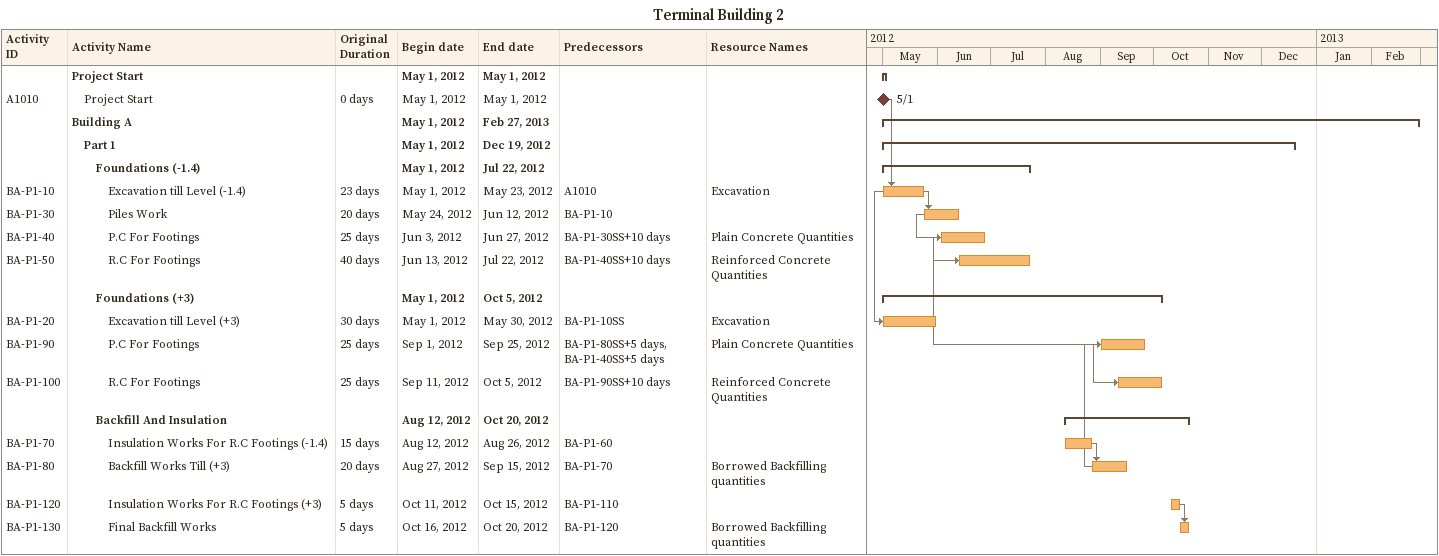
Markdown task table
Terminal Building 2

| ID | Level | Task | Original duration | Start | Finish | Predecessors | Resources |
|---|---|---|---|---|---|---|---|
|  | 1 | **Project Start** |  | 2012-05-01 | 2012-05-01 |  |  |
| A1010 | 2 | Project Start | 0d | 2012-05-01 | 2012-05-01 |  |  |
|  | 1 | **Building A** |  | 2012-05-01 | 2013-02-27 |  |  |
|  | 2 | **Part 1** |  | 2012-05-01 | 2012-12-19 |  |  |
|  | 3 | **Foundations (-1.4)** |  | 2012-05-01 | 2012-07-22 |  |  |
| BA-P1-10 | 4 | Excavation till Level (-1.4) | 23d | 2012-05-01 | 2012-05-23 | A1010 | Excavation |
| BA-P1-30 | 4 | Piles Work | 20d | 2012-05-24 | 2012-06-12 | BA-P1-10 |  |
| BA-P1-40 | 4 | P.C For Footings | 25d | 2012-06-03 | 2012-06-27 | BA-P1-30SS+10d | Plain Concrete Quantities |
| BA-P1-50 | 4 | R.C For Footings | 40d | 2012-06-13 | 2012-07-22 | BA-P1-40SS+10d | Reinforced Concrete Quantities |
|  | 3 | **Foundations (+3)** |  | 2012-05-01 | 2012-10-05 |  |  |
| BA-P1-20 | 4 | Excavation till Level (+3) | 30d | 2012-05-01 | 2012-05-30 | BA-P1-10SS | Excavation |
| BA-P1-90 | 4 | P.C For Footings | 25d | 2012-09-01 | 2012-09-25 | BA-P1-80SS+5d, BA-P1-40SS+5d | Plain Concrete Quantities |
| BA-P1-100 | 4 | R.C For Footings | 25d | 2012-09-11 | 2012-10-05 | BA-P1-90SS+10d | Reinforced Concrete Quantities |
|  | 3 | **Backfill And Insulation** |  | 2012-08-12 | 2012-10-20 |  |  |
| BA-P1-70 | 4 | Insulation Works For R.C Footings (-1.4) | 15d | 2012-08-12 | 2012-08-26 | BA-P1-60 |  |
| BA-P1-80 | 4 | Backfill Works Till (+3) | 20d | 2012-08-27 | 2012-09-15 | BA-P1-70 | Borrowed Backfilling quantities |
| BA-P1-120 | 4 | Insulation Works For R.C Footings (+3) | 5d | 2012-10-11 | 2012-10-15 | BA-P1-110 |  |
| BA-P1-130 | 4 | Final Backfill Works | 5d | 2012-10-16 | 2012-10-20 | BA-P1-120 | Borrowed Backfilling quantities |
